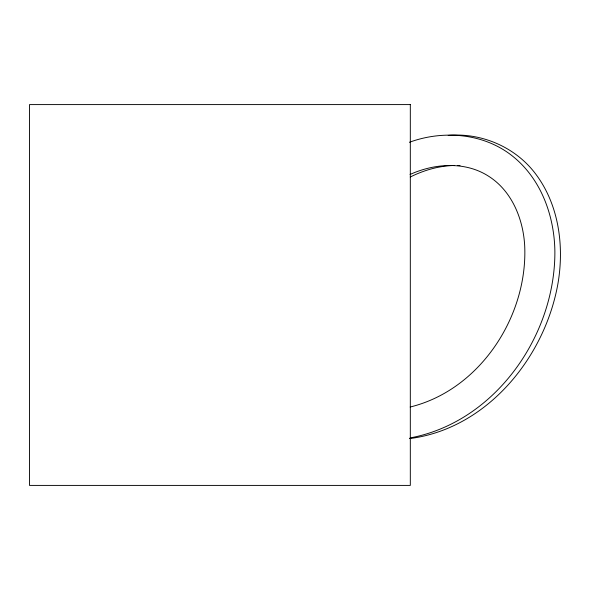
<?xml version="1.0" encoding="UTF-8"?>
<svg xmlns="http://www.w3.org/2000/svg" width="590" height="590" viewBox="0 0 590 590"><rect width="100%" height="100%" fill="white"/><g stroke="black" fill="none" stroke-linecap="round" stroke-linejoin="round"><path stroke-width="0.89" d="M410.242 177.022C423.834 170.245 438.798 165.842 454.042 165.502M410.043 174.478C434.402 163.437 464.765 161.151 488.114 175.916C511.855 190.651 523.315 219.104 524.709 246.104C527.784 316.38 479.987 389.938 410.168 407.019M409.416 142.279C443.4 129.771 484.213 133.207 512.902 156.416C541.266 179.183 554.467 216.169 554.88 251.746C555.168 335.902 495.084 422.138 410.079 437.935M448.208 135.427C481.16 132.484 515.063 146.917 535.174 173.342C558.701 204.088 564.283 245.138 558.118 282.581C545.389 357.024 487.178 428.819 409.445 438.613M457.634 165.502L460.03 165.591M410.316 104.592L29.5 104.592L29.5 485.408L410.316 485.408L410.316 104.592"/></g></svg>
